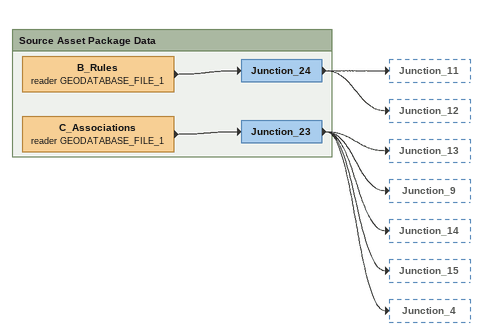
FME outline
Bookmark: Source Asset Package Data
B_Rules (reader GEODATABASE_FILE_1)
    -> Junction_24
Junction_24
    -> Junction_11
    -> Junction_12
C_Associations (reader GEODATABASE_FILE_1)
    -> Junction_23
Junction_23
    -> Junction_13
    -> Junction_9
    -> Junction_14
    -> Junction_15
    -> Junction_4
